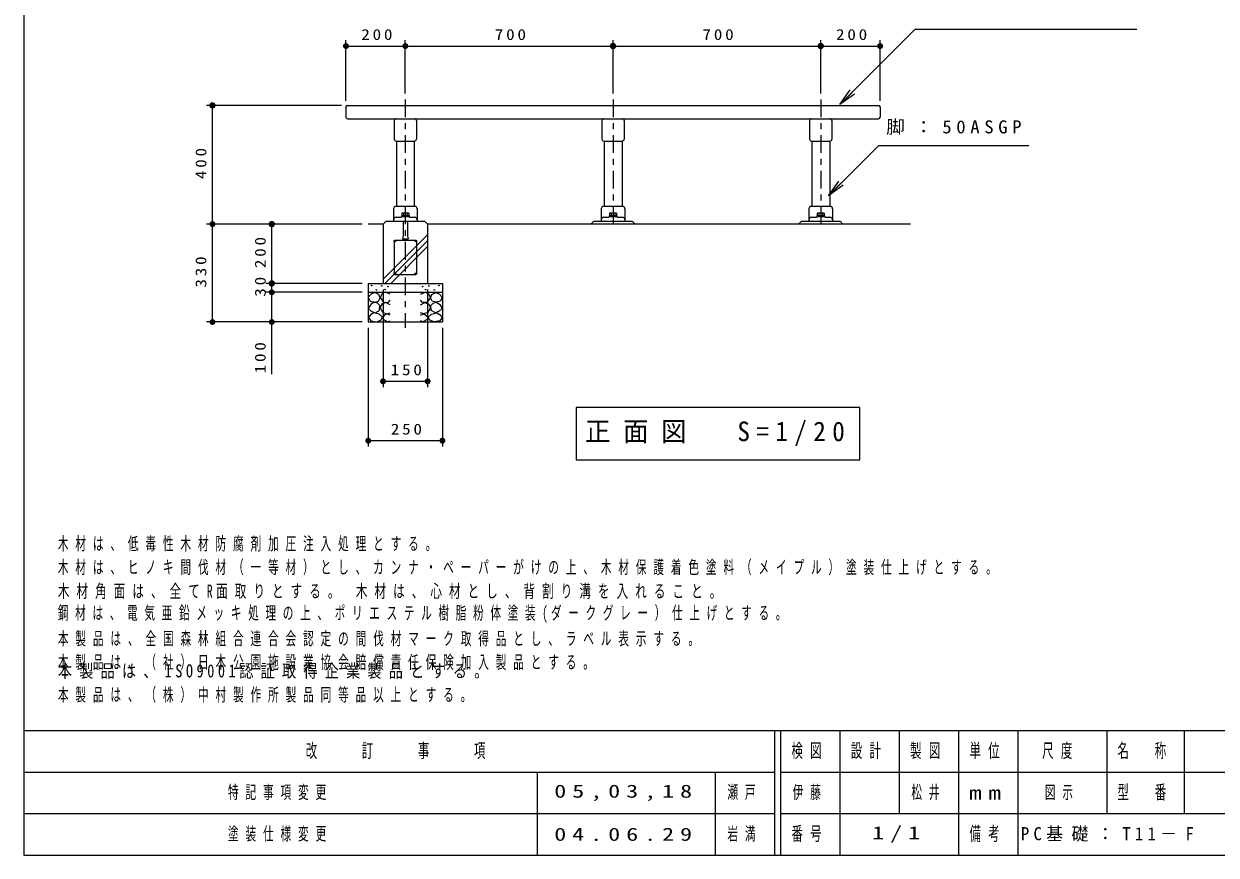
# Model space of a CAD drawing. Units: millimetres on the paper, scale 1:20. Extents: x -365 to 0, y 0 to 257.
# Drawn here: x -365 to -164.1, y 0 to 140.1 of the extents above; entities that cross this region are included whole.
import ezdxf

# ---------------------------------------------------------------- set-up
doc = ezdxf.new("R2010")
doc.units = ezdxf.units.MM
doc.linetypes.add('USER2', pattern=[6, 3, -1, 1, -1])
doc.layers.add('LY_1', color=3, linetype='Continuous', lineweight=25)
doc.layers.add('LY_3', color=7, linetype='Continuous', lineweight=13)
doc.styles.add('ＭＳ ゴシック', font='')
doc.styles.get('ＭＳ ゴシック').set_extended_font_data('MS Gothic')

# ---------------------------------------------------------------- blocks, each defined once
blk = doc.blocks.new('filled_dot')
at = {"color": 0, "linetype": 'Continuous', "lineweight": -2, "const_width": 1.25}
blk.add_lwpolyline([(-0.625, 0, 1), (0.625, 0, 1)], format="xyb", close=True, dxfattribs=at)

msp = doc.modelspace()

# ---------------------------------------------------------------- linework, layer by layer
at = {"layer": 'LY_1', "color": 7, "lineweight": 13}
for p, q in [((-310.717, 127.103), (-310.717, 137.353)), ((-300.717, 128.353), (-300.717, 137.353)), ((-265.717, 128.353), (-265.717, 137.353)), ((-230.717, 128.353), (-230.717, 137.353)), ((-220.717, 127.103), (-220.717, 137.353)), ((-310.717, 136.353), (-300.717, 136.353)), ((-300.717, 136.353), (-265.717, 136.353)), ((-265.717, 136.353), (-230.717, 136.353)), ((-230.717, 136.353), (-220.717, 136.353)), ((-227.512, 126.483), (-225.745, 128.958)), ((-227.512, 126.483), (-225.391, 128.604)), ((-225.038, 128.251), (-227.512, 126.483)), ((-311.467, 126.353), (-334.217, 126.353)), ((-333.217, 106.353), (-333.217, 126.353)), ((-229.431, 111.132), (-227.664, 113.607)), ((-229.431, 111.132), (-227.31, 113.253)), ((-226.956, 112.9), (-229.431, 111.132)), ((-307.967, 106.353), (-334.217, 106.353)), ((-333.217, 89.853), (-333.217, 106.353)), ((-323.217, 96.353), (-323.217, 106.353)), ((-304.468, 97.046), (-296.968, 104.546)), ((-304.171, 96.353), (-296.967, 103.556)), ((-303.181, 96.353), (-296.968, 102.566)), ((-307.967, 96.353), (-324.217, 96.353)), ((-307.967, 94.853), (-324.217, 94.853)), ((-323.217, 94.853), (-323.217, 96.353)), ((-323.217, 81.068), (-323.217, 94.853)), ((-304.467, 95.353), (-304.467, 78.853)), ((-296.967, 95.353), (-296.967, 78.853)), ((-307.967, 89.853), (-334.217, 89.853)), ((-306.967, 88.853), (-306.967, 68.853)), ((-294.467, 88.853), (-294.467, 68.853)), ((-296.967, 79.853), (-304.467, 79.853)), ((-271.905, 75.42), (-271.905, 66.62)), ((-224.105, 75.42), (-271.905, 75.42)), ((-224.105, 66.62), (-224.105, 75.42)), ((-294.467, 69.853), (-306.967, 69.853)), ((-271.905, 66.62), (-224.105, 66.62))]:
    msp.add_line(p, q, dxfattribs=at)
at = {"layer": 'LY_1', "color": 7, "linetype": 'USER2', "lineweight": 13}
for p, q in [((-300.717, 127.353), (-300.717, 88.853)), ((-265.717, 127.353), (-265.717, 105.353)), ((-230.717, 127.353), (-230.717, 105.353))]:
    msp.add_line(p, q, dxfattribs=at)
at = {"layer": 'LY_1'}
for p, q in [((-310.717, 126.103), (-310.717, 124.353)), ((-310.467, 126.353), (-220.967, 126.353)), ((-220.717, 126.103), (-220.717, 124.353)), ((-310.467, 124.103), (-220.967, 124.103)), ((-302.592, 123.783), (-302.592, 120.673)), ((-298.842, 123.783), (-298.842, 120.673)), ((-267.592, 123.783), (-267.592, 120.673)), ((-263.842, 123.783), (-263.842, 120.673)), ((-232.592, 123.783), (-232.592, 120.673)), ((-228.842, 123.783), (-228.842, 120.673)), ((-302.272, 120.353), (-299.162, 120.353)), ((-302.23, 120.353), (-302.23, 109.353)), ((-299.205, 120.353), (-299.205, 109.353)), ((-267.272, 120.353), (-264.162, 120.353)), ((-267.23, 120.353), (-267.23, 109.353)), ((-264.205, 120.353), (-264.205, 109.353)), ((-232.272, 120.353), (-229.162, 120.353)), ((-232.23, 120.353), (-232.23, 109.353)), ((-229.205, 120.353), (-229.205, 109.353)), ((-302.717, 108.903), (-302.717, 106.853)), ((-302.267, 109.353), (-299.167, 109.353)), ((-298.717, 108.903), (-298.717, 106.853)), ((-267.717, 108.903), (-267.717, 106.853)), ((-267.267, 109.353), (-264.167, 109.353)), ((-263.717, 108.903), (-263.717, 106.853)), ((-232.717, 108.903), (-232.717, 106.853)), ((-232.267, 109.353), (-229.167, 109.353)), ((-228.717, 108.903), (-228.717, 106.853)), ((-303.967, 106.853), (-304.467, 106.353)), ((-303.967, 106.853), (-297.467, 106.853)), ((-302.717, 107.053), (-302.717, 106.853)), ((-302.267, 107.503), (-301.509, 107.503)), ((-301.397, 107.574), (-301.438, 107.532)), ((-300.067, 107.718), (-301.367, 107.718)), ((-301.367, 107.718), (-301.367, 107.603)), ((-300.067, 107.603), (-301.367, 107.603)), ((-300.111, 108.168), (-301.324, 108.168)), ((-301.324, 108.168), (-301.324, 107.718)), ((-301.092, 106.853), (-301.092, 104.356)), ((-301.021, 108.168), (-301.021, 107.718)), ((-300.414, 108.168), (-300.414, 107.718)), ((-300.342, 106.853), (-300.342, 104.351)), ((-300.111, 108.168), (-300.111, 107.718)), ((-300.067, 107.718), (-300.067, 107.603)), ((-299.997, 107.532), (-300.038, 107.574)), ((-299.926, 107.503), (-299.167, 107.503)), ((-298.717, 107.053), (-298.717, 106.853)), ((-297.467, 106.853), (-296.967, 106.353)), ((-268.967, 106.853), (-269.467, 106.353)), ((-268.967, 106.853), (-262.467, 106.853)), ((-267.717, 107.053), (-267.717, 106.853)), ((-267.267, 107.503), (-266.509, 107.503)), ((-266.397, 107.574), (-266.438, 107.532)), ((-265.067, 107.718), (-266.367, 107.718)), ((-266.367, 107.718), (-266.367, 107.603)), ((-265.067, 107.603), (-266.367, 107.603)), ((-265.111, 108.168), (-266.324, 108.168)), ((-266.324, 108.168), (-266.324, 107.718)), ((-266.021, 108.168), (-266.021, 107.718)), ((-265.414, 108.168), (-265.414, 107.718)), ((-265.111, 108.168), (-265.111, 107.718)), ((-265.067, 107.718), (-265.067, 107.603)), ((-264.997, 107.532), (-265.038, 107.574)), ((-264.926, 107.503), (-264.167, 107.503)), ((-263.717, 107.053), (-263.717, 106.853)), ((-262.467, 106.853), (-261.967, 106.353)), ((-233.967, 106.853), (-234.467, 106.353)), ((-233.967, 106.853), (-227.467, 106.853)), ((-232.717, 107.053), (-232.717, 106.853)), ((-232.267, 107.503), (-231.509, 107.503)), ((-231.397, 107.574), (-231.438, 107.532)), ((-230.067, 107.718), (-231.367, 107.718)), ((-231.367, 107.718), (-231.367, 107.603)), ((-230.067, 107.603), (-231.367, 107.603)), ((-230.111, 108.168), (-231.324, 108.168)), ((-231.324, 108.168), (-231.324, 107.718)), ((-231.021, 108.168), (-231.021, 107.718)), ((-230.414, 108.168), (-230.414, 107.718)), ((-230.111, 108.168), (-230.111, 107.718)), ((-230.067, 107.718), (-230.067, 107.603)), ((-229.997, 107.532), (-230.038, 107.574)), ((-229.926, 107.503), (-229.167, 107.503)), ((-228.717, 107.053), (-228.717, 106.853)), ((-227.467, 106.853), (-226.967, 106.353)), ((-304.467, 106.353), (-306.967, 106.353)), ((-304.467, 106.353), (-304.467, 96.353)), ((-215.566, 106.353), (-296.967, 106.353)), ((-296.967, 106.353), (-296.967, 96.353)), ((-302.617, 103.503), (-302.617, 98.003)), ((-302.467, 103.653), (-298.967, 103.653)), ((-301.093, 104.353), (-301.218, 103.853)), ((-301.217, 103.853), (-300.217, 103.853)), ((-300.343, 104.353), (-300.218, 103.853)), ((-298.817, 103.503), (-298.817, 98.003)), ((-302.467, 97.853), (-298.967, 97.853)), ((-306.967, 96.353), (-294.467, 96.353)), ((-306.967, 96.353), (-306.967, 89.853)), ((-306.967, 94.853), (-294.467, 94.853)), ((-294.467, 96.353), (-294.467, 89.853)), ((-306.967, 89.853), (-294.467, 89.853))]:
    msp.add_line(p, q, dxfattribs=at)
at = {"layer": 'LY_1', "color": 7, "lineweight": 13}
for points in [[(-227.512, 126.483), (-214.785, 139.211), (-177.441, 139.211)], [(-229.431, 111.132), (-220.946, 119.617), (-195.677, 119.617)]]:
    msp.add_lwpolyline(points, dxfattribs=at)
at = {"layer": 'LY_1'}
for points in [[(-305.845, 94.823), (-306.479, 94.522), (-306.954, 94.047), (-306.653, 93.35), (-305.924, 93.207), (-305.227, 93.366), (-304.974, 93.952), (-305.164, 94.459)], [(-295.59, 94.823), (-294.956, 94.522), (-294.481, 94.047), (-294.782, 93.35), (-295.511, 93.207), (-296.208, 93.366), (-296.461, 93.952), (-296.271, 94.459)], [(-305.972, 93.176), (-306.51, 92.827), (-306.954, 92.146), (-306.447, 91.686), (-305.782, 91.37), (-305.085, 91.813), (-305.005, 92.653), (-305.413, 93.015)], [(-295.463, 93.176), (-294.924, 92.827), (-294.481, 92.146), (-294.988, 91.686), (-295.653, 91.37), (-296.35, 91.813), (-296.43, 92.653), (-296.022, 93.015)], [(-306.013, 91.379), (-306.581, 91.06), (-306.919, 90.637), (-306.516, 90.071), (-305.573, 89.868), (-304.857, 90.187), (-304.584, 90.692), (-305.123, 91.148)], [(-295.422, 91.379), (-294.853, 91.06), (-294.516, 90.637), (-294.919, 90.071), (-295.862, 89.868), (-296.578, 90.187), (-296.851, 90.692), (-296.312, 91.148)]]:
    msp.add_lwpolyline(points, close=True, dxfattribs=at)
for points in [[(-303.247, 94.538), (-304.102, 94.855), (-304.641, 94.586), (-304.958, 93.984), (-304.372, 93.223), (-303.595, 93.16), (-303.247, 93.556)], [(-298.188, 94.538), (-297.333, 94.855), (-296.794, 94.586), (-296.477, 93.984), (-297.063, 93.223), (-297.839, 93.16), (-298.188, 93.556)], [(-303.263, 92.732), (-304.023, 93.128), (-304.657, 92.875), (-304.958, 92.225), (-304.514, 91.449), (-303.754, 91.211), (-303.263, 91.417)], [(-298.172, 92.732), (-297.412, 93.128), (-296.778, 92.875), (-296.477, 92.225), (-296.921, 91.449), (-297.681, 91.211), (-298.172, 91.417)], [(-303.247, 91.005), (-303.912, 91.211), (-304.562, 90.657), (-304.388, 90.261), (-303.659, 89.896), (-303.247, 90.055)], [(-298.188, 91.005), (-297.523, 91.211), (-296.873, 90.657), (-297.047, 90.261), (-297.776, 89.896), (-298.188, 90.055)]]:
    msp.add_lwpolyline(points, dxfattribs=at)
for centre, radius in [((-302.467, 103.503), 0.15), ((-298.967, 103.503), 0.15), ((-302.467, 98.003), 0.15), ((-298.967, 98.003), 0.15), ((-306.378, 95.993), 0.05), ((-305.59, 95.262), 0.05), ((-304.69, 95.937), 0.05), ((-304.128, 95.318), 0.05), ((-303.622, 95.824), 0.05), ((-297.813, 95.824), 0.05), ((-297.307, 95.318), 0.05), ((-296.744, 95.937), 0.05), ((-295.845, 95.262), 0.05), ((-295.057, 95.993), 0.05)]:
    msp.add_circle(centre, radius, dxfattribs=at)
for centre, radius, start, end in [((-310.467, 126.103), 0.25, 89.99998, 179.99996), ((-220.967, 126.103), 0.25, 0, 89.99998), ((-310.467, 124.353), 0.25, 179.99998, 270.00003), ((-302.272, 123.783), 0.32, 89.99998, 179.99996), ((-299.162, 123.783), 0.32, 0, 89.99998), ((-267.272, 123.783), 0.32, 89.99998, 179.99996), ((-264.162, 123.783), 0.32, 0, 89.99998), ((-232.272, 123.783), 0.32, 89.99998, 179.99996), ((-229.162, 123.783), 0.32, 0, 89.99998), ((-220.967, 124.353), 0.25, 270.00002, 0), ((-302.272, 120.673), 0.32, 179.99998, 270.00003), ((-299.162, 120.673), 0.32, 270.00002, 0), ((-267.272, 120.673), 0.32, 179.99998, 270.00003), ((-264.162, 120.673), 0.32, 270.00002, 0), ((-232.272, 120.673), 0.32, 179.99998, 270.00003), ((-229.162, 120.673), 0.32, 270.00002, 0), ((-302.267, 108.903), 0.45, 89.99998, 179.99996), ((-299.167, 108.903), 0.45, 0, 89.99998), ((-267.267, 108.903), 0.45, 89.99998, 179.99996), ((-264.167, 108.903), 0.45, 0, 89.99998), ((-232.267, 108.903), 0.45, 89.99998, 179.99996), ((-229.167, 108.903), 0.45, 0, 89.99998), ((-302.267, 107.053), 0.45, 89.99998, 179.99996), ((-301.509, 107.603), 0.1, 269.99996, 315), ((-301.326, 107.503), 0.1, 89.99998, 134.99996), ((-300.109, 107.503), 0.1, 44.99995, 89.99998), ((-299.926, 107.603), 0.1, 224.99952, 269.99996), ((-299.167, 107.053), 0.45, 0, 89.99998), ((-267.267, 107.053), 0.45, 89.99998, 179.99996), ((-266.509, 107.603), 0.1, 269.99996, 315), ((-266.326, 107.503), 0.1, 89.99998, 134.99996), ((-265.109, 107.503), 0.1, 44.99995, 89.99998), ((-264.926, 107.603), 0.1, 224.99952, 269.99996), ((-264.167, 107.053), 0.45, 0, 89.99998), ((-232.267, 107.053), 0.45, 89.99998, 179.99996), ((-231.509, 107.603), 0.1, 269.99996, 315), ((-231.326, 107.503), 0.1, 89.99998, 134.99996), ((-230.109, 107.503), 0.1, 44.99995, 89.99998), ((-229.926, 107.603), 0.1, 224.99952, 269.99996), ((-229.167, 107.053), 0.45, 0, 89.99998)]:
    msp.add_arc(centre, radius, start, end, dxfattribs=at)
at = {"layer": 'LY_3', "color": 20, "lineweight": 25}
for p, q in [((-365, 257), (-365, 0)), ((-365, 21), (0, 21)), ((-365, 0), (0, 0))]:
    msp.add_line(p, q, dxfattribs=at)
at = {"layer": 'LY_3', "color": 3, "lineweight": 25}
for p, q in [((-238.5, 21), (-238.5, 0)), ((-237.5, 21), (-237.5, 0)), ((-227.5, 21), (-227.5, 7)), ((-217.5, 21), (-217.5, 7)), ((-207.5, 21), (-207.5, 0)), ((-197.5, 21), (-197.5, 7)), ((-182.5, 21), (-182.5, 7)), ((-182.5, 14), (-70, 14)), ((-237.5, 7), (0, 7)), ((-197.5, 7), (-197.5, 0))]:
    msp.add_line(p, q, dxfattribs=at)
at = {"layer": 'LY_3'}
for p, q in [((-169.5, 21), (-169.5, 7)), ((-365, 14), (-238.5, 14)), ((-278.5, 14), (-278.5, 0)), ((-248.5, 14), (-248.5, 0)), ((-237.5, 14), (-182.5, 14)), ((-365, 7), (-238.5, 7)), ((-227.5, 7), (-227.5, 0))]:
    msp.add_line(p, q, dxfattribs=at)

# ---------------------------------------------------------------- block references
at = {"layer": 'LY_1', "color": 7, "lineweight": 13, "xscale": 0.4, "yscale": 0.4}
for p in [(-310.717, 136.353), (-230.717, 136.353), (-304.467, 79.853), (-306.967, 69.853)]:
    msp.add_blockref('filled_dot', p, dxfattribs=at)
at = {"layer": 'LY_1', "color": 7, "lineweight": 13}
for p, xscale, yscale, rotation in [((-300.717, 136.353), 0.4, 0.4, 180), ((-265.717, 136.353), 0.431, 0.431, 180), ((-230.717, 136.353), 0.431, 0.431, 180), ((-220.717, 136.353), 0.4, 0.4, 180), ((-333.217, 126.353), 0.431, 0.431, 270), ((-333.217, 106.353), 0.4, 0.4, 270), ((-323.217, 106.353), 0.431, 0.431, 270), ((-323.217, 96.353), 0.431, 0.431, 270), ((-323.217, 94.853), 0.4, 0.4, 270), ((-333.217, 89.853), 0.4, 0.4, 90), ((-323.217, 89.853), 0.4, 0.4, 90), ((-296.967, 79.853), 0.4, 0.4, 180), ((-294.467, 69.853), 0.4, 0.4, 180)]:
    msp.add_blockref('filled_dot', p, dxfattribs=dict(at, xscale=xscale, yscale=yscale, rotation=rotation))

# ---------------------------------------------------------------- texts
at = {"layer": 'LY_1', "color": 7, "style": 'ＭＳ ゴシック'}
for s, insert, char_height, attachment_point in [('\\T1.33;\\W1.15;200', (-305.276, 137.353), 1.833, 8), ('\\T1.33;\\W1.15;700', (-282.776, 137.353), 1.833, 8), ('\\T1.33;\\W1.15;700', (-247.776, 137.353), 1.833, 8), ('\\T1.33;\\W1.15;200', (-225.276, 137.353), 1.833, 8), ('\\T1.5;\\W1.05;脚：50ASGP', (-219.677, 122.617), 2.199, 4), ('\\T1.33;\\W1.15;150', (-300.317, 80.853), 1.833, 8), ('\\T1.33;\\W1.15;250', (-300.302, 70.853), 1.833, 8), ('\\T1.5;\\W0.95;正面図\u3000S=1/20', (-248.005, 71.02), 3.299, 5), ('\\T1.64;\\W0.6;木材は、低毒性木材防腐剤加圧注入処理とする。', (-359.273, 51.154), 2.199, 7), ('\\T1.64;\\W0.6;木材は、ヒノキ間伐材（一等材）とし、カンナ・ペーパーがけの上、木材保護着色塗料（メイプル）塗装仕上げとする。', (-359.273, 47.154), 2.199, 7), ('\\T1.61;\\W0.65;木材角面は、全てR面取りとする。\\~木材は、心材とし、背割り溝を入れること。', (-359.273, 43.154), 2.199, 7), ('\\T1.62;\\W0.6;鋼材は、電気亜鉛メッキ処理の上、ポリエステル樹脂粉体塗装(ダークグレー）仕上げとする。', (-359.273, 39.154), 2.199, 7), ('\\T1.64;\\W0.6;本製品は、全国森林組合連合会認定の間伐材マーク取得品とし、ラベル表示する。', (-359.273, 35.154), 2.199, 7), ('\\T1.64;\\W0.6;本製品は、（社）日本公園施設業協会賠償責任保険加入製品とする。', (-359.273, 31.154), 2.199, 7), ('\\T1.5;\\W0.8;本製品は、ISO9001認証取得企業製品とする。', (-359.273, 32.154), 2.199, 1), ('\\T1.64;\\W0.6;本製品は、（株）中村製作所製品同等品以上とする。', (-359.273, 28.154), 2.199, 1), ('\\T1.64;\\W0.6;松井', (-212.5, 10.5), 2.199, 5), ('\\T1.64;\\W0.6;特記事項変更', (-321.75, 10.5), 2.199, 5), ('\\T1.5;\\W1.35;05,03,18', (-263.5, 10.5), 2.199, 5), ('\\T1.64;\\W0.6;瀬戸', (-243.5, 10.5), 2.199, 5), ('\\T1.64;\\W0.6;伊藤', (-232.5, 10.5), 2.199, 5), ('\\T1.64;\\W0.6;図示', (-190, 10.5), 2.199, 5), ('\\T1.64;\\W0.6;塗装仕様変更', (-321.75, 3.5), 2.199, 5), ('\\T1.5;\\W1.35;04.06.29', (-263.5, 3.5), 2.199, 5), ('\\T1.64;\\W0.6;岩満', (-243.5, 3.5), 2.199, 5), ('\\T1.5;\\W1.35;1/1', (-217.5, 3.5), 2.199, 5), ('\\T1.5;\\W0.95;PC基礎：T11－F', (-197, 3.5), 2.199, 4)]:
    msp.add_mtext(s, dxfattribs=dict(at, insert=insert, char_height=char_height, attachment_point=attachment_point))
at = {"layer": 'LY_1', "color": 7, "char_height": 1.833, "attachment_point": 8, "rotation": 90, "style": 'ＭＳ ゴシック'}
for s, insert in [('\\T1.33;\\W1.15;400', (-334.217, 116.794)), ('\\T1.33;\\W1.15;200', (-324.217, 101.794)), ('\\T1.33;\\W1.15;330', (-334.217, 98.518)), ('\\T1.34;\\W1.15;30', (-324.217, 96.031)), ('\\T1.33;\\W1.15;100', (-324.217, 84.068))]:
    msp.add_mtext(s, dxfattribs=dict(at, insert=insert))
at = {"layer": 'LY_3', "char_height": 2.346, "attachment_point": 5, "style": 'ＭＳ ゴシック'}
for s, insert in [('\\T1.64;\\W0.6;改\u3000\u3000訂\u3000\u3000事\u3000\u3000項', (-301.75, 17.5)), ('\\T1.64;\\W0.6;検図', (-232.5, 17.5)), ('\\T1.64;\\W0.6;設計', (-222.5, 17.5)), ('\\T1.64;\\W0.6;製図', (-212.5, 17.5)), ('\\T1.64;\\W0.6;単位', (-202.5, 17.5)), ('\\T1.64;\\W0.6;尺度', (-190.25, 17.5)), ('\\T1.64;\\W0.6;名\u3000称', (-176, 17.5)), ('\\T1.64;\\W0.6;型\u3000番', (-176, 10.5)), ('\\T1.5;\\W1.35;mm', (-202.5, 10.5)), ('\\T1.64;\\W0.6;番号', (-232.5, 3.5)), ('\\T1.64;\\W0.6;備考', (-202.5, 3.5))]:
    msp.add_mtext(s, dxfattribs=dict(at, insert=insert))

doc.saveas('drawing.dxf')
